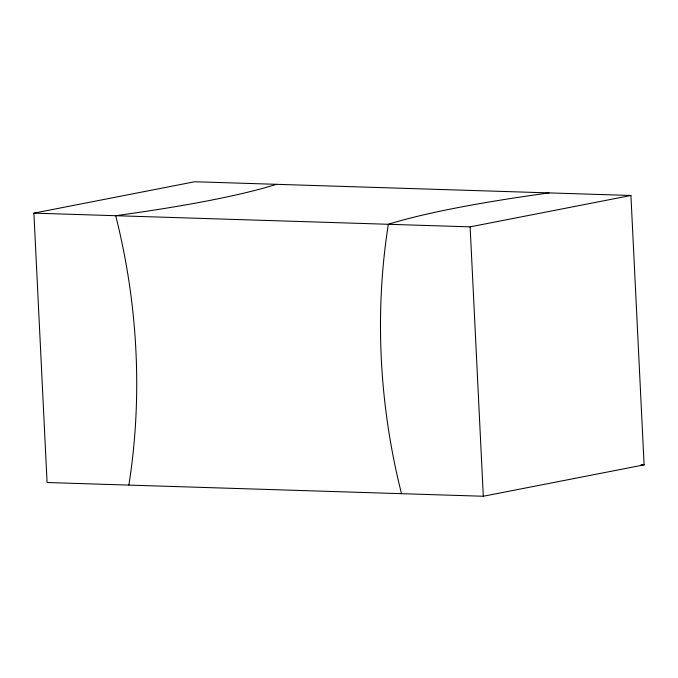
<?xml version="1.0" encoding="UTF-8"?>
<svg xmlns="http://www.w3.org/2000/svg" width="678" height="678" viewBox="0 0 678 678"><rect width="100%" height="100%" fill="white"/><g stroke="black" fill="none" stroke-linecap="round" stroke-linejoin="round"><path stroke-width="1.02" d="M33.9 213.138L194.696 181.746L630.921 195.476L644.1 464.862L483.304 496.254L47.079 482.524L33.9 213.138L470.134 226.859L630.921 195.476M640.956 464.769L644.1 464.862M470.134 226.859L483.304 496.254M128.871 485.101A551.07 439.251 79 0 0 115.692 215.706A551.07 59.511 -2.8 0 0 276.488 184.323M549.129 192.899A551.07 59.511 -2.8 0 0 388.341 224.291A551.07 439.251 79 0 0 401.512 493.677"/></g></svg>
